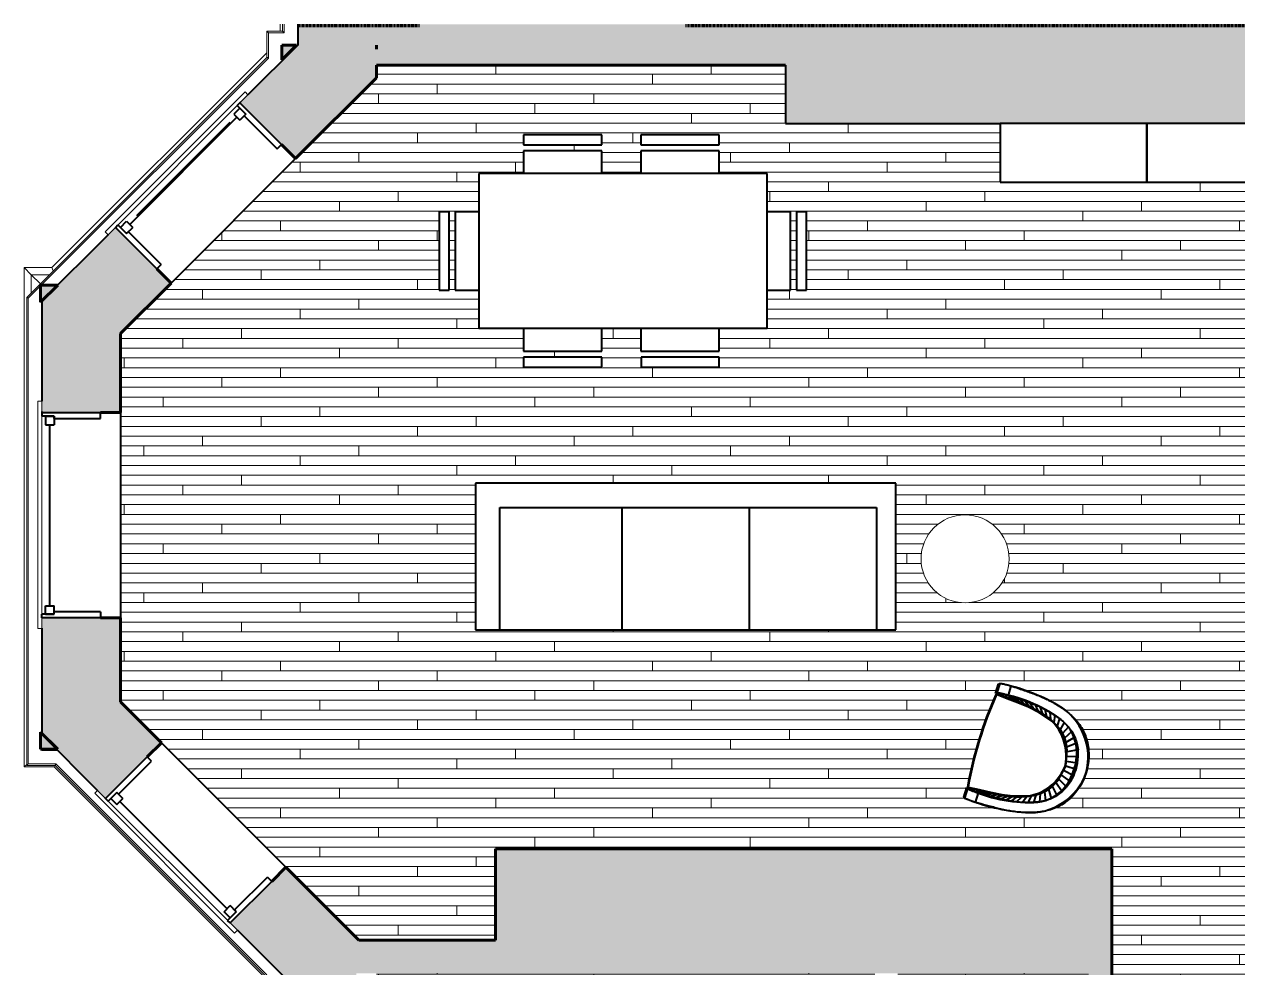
# Model space of a CAD drawing. Header units: inches. Extents: x 244 to 1315, y -3940 to 1078.
# Drawn here: x 243.6 to 491.7, y -3595.9 to -3403 of the extents above; entities that cross this region are included whole.
import ezdxf

# ---------------------------------------------------------------- set-up
doc = ezdxf.new("R2010")
doc.units = ezdxf.units.IN
doc.header["$MEASUREMENT"] = 0
doc.linetypes.add('Hidden 1_8_', pattern=[0.1875, 0.125, -0.0625])
for name, color, linetype, lineweight in [('A-DETL', 90, 'Continuous', 40), ('A-DETL-GENF', 92, 'Continuous', 9), ('A-FLOR-PATT', 8, 'Continuous', 40), ('A-GLAZ', 151, 'Continuous', 18), ('A-WALL', 113, 'Continuous', 18), ('A-WALL-PATT', 111, 'Continuous', 18), ('I-FURN', 30, 'Continuous', 40), ('I-WALL', 2, 'Continuous', 18), ('Q-CASE', 31, 'Continuous', 18)]:
    doc.layers.add(name, color=color, linetype=linetype, lineweight=lineweight)

# ---------------------------------------------------------------- blocks, each defined once
blk = doc.blocks.new('Window - Casement and Fixed - 30_X66_ FIRST FLOOR-844298-UNIT 4')
at = {"layer": 'A-GLAZ', "color": 8}
for p, q in [((-21.63, 6.83), (18.82, 6.83)), ((-21.63, 6), (-21.63, 6.83)), ((18.82, 6), (-21.63, 6)), ((18.82, 6), (18.82, 6.83))]:
    blk.add_line(p, q, dxfattribs=at)
at = {"layer": 'A-GLAZ', "color": 250, "lineweight": 40}
for p, q in [((-19.5, 6), (-18.75, 6)), ((-18.75, 3.5), (-18.75, 6)), ((-18.75, 5.25), (-18.75, 3.5)), ((-18.75, 5.25), (-17, 5.25)), ((-17, 5.25), (-17, 3.5)), ((14, 5.25), (14, 3.5)), ((15.75, 5.25), (14, 5.25)), ((15.75, 3.5), (15.75, 6)), ((16.7, 6), (15.75, 6)), ((15.75, 5.25), (15.75, 3.5)), ((-18.75, 3.5), (-17, 3.5)), ((-18.75, 3.5), (-18.25, 3.5)), ((-18.25, -6), (-18.25, 3.5)), ((-17, 4.37), (14, 4.37)), ((15.75, 3.5), (14, 3.5)), ((15.25, 3.5), (15.75, 3.5)), ((15.25, 3.5), (15.25, -6)), ((-18.25, -6), (-19.5, -6)), ((15.25, -6), (16.5, -6))]:
    blk.add_line(p, q, dxfattribs=at)
blk = doc.blocks.new('Window - Casement and Fixed - 36_X66_ FIRST FLOOR 2-844297-UNIT 4')
at = {"layer": 'A-GLAZ', "color": 8}
for p, q in [((-24.63, 6.83), (21.82, 6.83)), ((-24.63, 6), (-24.63, 6.83)), ((21.82, 6), (-24.63, 6)), ((21.82, 6), (21.82, 6.83))]:
    blk.add_line(p, q, dxfattribs=at)
at = {"layer": 'A-GLAZ', "color": 250, "lineweight": 40}
for p, q in [((-22.5, 6), (-21.75, 6)), ((-21.75, 3.5), (-21.75, 6)), ((-21.75, 5.25), (-21.75, 3.5)), ((-21.75, 5.25), (-20, 5.25)), ((-20, 5.25), (-20, 3.5)), ((17, 5.25), (17, 3.5)), ((18.75, 5.25), (17, 5.25)), ((18.75, 3.5), (18.75, 6)), ((19.7, 6), (18.75, 6)), ((18.75, 5.25), (18.75, 3.5)), ((-21.75, 3.5), (-20, 3.5)), ((-21.75, 3.5), (-21.25, 3.5)), ((-21.25, -6), (-21.25, 3.5)), ((-20, 4.37), (17, 4.37)), ((18.75, 3.5), (17, 3.5)), ((18.25, 3.5), (18.75, 3.5)), ((18.25, 3.5), (18.25, -6)), ((-21.25, -6), (-22.5, -6)), ((18.25, -6), (19.5, -6))]:
    blk.add_line(p, q, dxfattribs=at)
blk = doc.blocks.new('Walls 9 - Walls 1-698121-UNIT 4')
at = {"layer": 'A-WALL-PATT'}
h = blk.add_hatch(color=8, dxfattribs=at)
h.paths.add_polyline_path([(357.26, -3936.25), (358.69, -3936.25), (356.59, -3933.12), (356.59, -3936.25)], flags=0)
h.paths.add_polyline_path([(452.01, -3936.25), (452.01, -3933.12), (449.9, -3936.25)], flags=0)
h.paths.add_polyline_path([(319.98, -3879.25), (316.61, -3874.25), (316.61, -3879.25)], flags=0)
h.paths.add_polyline_path([(488.11, -3879.25), (491.48, -3879.25), (491.48, -3874.25), (490.7, -3875.41)], flags=0)
h.paths.add_polyline_path([(296.25, -3600.28), (299.25, -3600.28), (296.25, -3597.28)], flags=0)
h.paths.add_polyline_path([(250.42, -3551.46), (246.92, -3547.96), (246.92, -3551.46), (248.64, -3551.46)], flags=0)
h.paths.add_polyline_path([(246.92, -3460.06), (250.42, -3456.56), (246.92, -3456.56), (246.92, -3459.02)], flags=0)
h.paths.add_polyline_path([(296.25, -3410.47), (299.25, -3407.47), (296.25, -3407.47)], flags=0)
at = {"layer": 'A-WALL', "color": 250, "lineweight": 40}
for p, q in [((296.25, -3407.47), (296.25, -3410.47)), ((296.25, -3410.47), (299.25, -3407.47)), ((299.25, -3407.47), (296.25, -3407.47)), ((246.92, -3456.56), (246.92, -3460.06)), ((246.92, -3460.06), (250.42, -3456.56)), ((250.42, -3456.56), (246.92, -3456.56)), ((250.42, -3551.46), (246.92, -3547.96)), ((246.92, -3547.96), (246.92, -3551.46)), ((246.92, -3551.46), (250.42, -3551.46))]:
    blk.add_line(p, q, dxfattribs=at)
blk = doc.blocks.new('Casework 195 - Casework 2-721859-UNIT 4')
at = {"layer": 'Q-CASE', "color": 8}
for p, q in [((295.92, -3404.38), (295.92, -3402.98)), ((249.23, -3452.74), (293.17, -3408.8)), ((243.59, -3452.74), (249.23, -3452.74)), ((243.59, -3452.74), (245.03, -3454.18)), ((243.59, -3554.79), (243.59, -3452.74)), ((249.23, -3452.74), (249.5, -3453.41)), ((245.03, -3454.18), (248.73, -3454.18)), ((245.03, -3454.18), (246.88, -3456.03)), ((245.03, -3457.88), (245.03, -3454.18)), ((243.59, -3554.79), (244.09, -3554.29)), ((249.69, -3554.79), (243.59, -3554.79)), ((249.69, -3554.79), (249.8, -3554.53)), ((292.67, -3597.76), (249.69, -3554.79))]:
    blk.add_line(p, q, dxfattribs=at)
blk = doc.blocks.new('Casework 197 - Casework 11-723036-UNIT 4')
at = {"layer": 'Q-CASE', "color": 8}
for p, q in [((296.41, -3402.74), (296.41, -3404.14)), ((296.75, -3402.74), (296.75, -3404.47)), ((296.41, -3404.14), (293.16, -3404.14)), ((293.16, -3404.14), (293.16, -3409.5)), ((296.75, -3404.47), (293.5, -3404.47)), ((293.5, -3404.47), (293.5, -3409.64)), ((299.01, -3407.22), (299.26, -3407.22)), ((293.16, -3409.5), (244.09, -3458.58)), ((293.5, -3409.64), (247.06, -3456.08)), ((296.25, -3410.23), (296.25, -3409.98)), ((246.92, -3456.21), (244.42, -3458.71)), ((244.09, -3458.58), (244.09, -3554.29)), ((244.42, -3458.71), (244.42, -3553.96)), ((247.17, -3551.21), (247.17, -3550.97)), ((250.41, -3551.21), (247.17, -3551.21)), ((244.09, -3554.29), (249.9, -3554.29)), ((244.42, -3553.96), (250.03, -3553.96)), ((249.9, -3554.29), (292.83, -3597.23)), ((250.03, -3553.96), (293.17, -3597.09))]:
    blk.add_line(p, q, dxfattribs=at)
for points in [[(293.16, -3404.14), (293.17, -3404.14), (293.21, -3404.19), (293.35, -3404.33), (293.45, -3404.43), (293.48, -3404.46)], [(296.41, -3404.14), (296.42, -3404.14), (296.46, -3404.19), (296.6, -3404.33), (296.7, -3404.43), (296.73, -3404.46)], [(293.16, -3409.5), (293.17, -3409.5), (293.21, -3409.52), (293.35, -3409.58), (293.45, -3409.62), (293.48, -3409.63)], [(244.09, -3458.58), (244.09, -3458.58), (244.13, -3458.59), (244.28, -3458.65), (244.38, -3458.7), (244.4, -3458.71)], [(244.09, -3554.29), (244.09, -3554.29), (244.13, -3554.25), (244.28, -3554.1), (244.38, -3554), (244.4, -3553.98)], [(249.9, -3554.29), (249.9, -3554.29), (249.92, -3554.25), (249.97, -3554.1), (250.02, -3554), (250.03, -3553.98)]]:
    blk.add_open_spline(points, degree=3, knots=[0.5555556, 0.5555556, 0.5555556, 0.5555556, 0.6666667, 0.7777778, 0.8131677, 0.8131677, 0.8131677, 0.8131677], dxfattribs=at)
blk = doc.blocks.new('Walls 5 - Walls 1-751959-UNIT 4')
at = {"layer": 'A-WALL-PATT', "lineweight": 40}
h = blk.add_hatch(color=135, dxfattribs=at)
h.paths.add_polyline_path([(357.26, -3936), (358.69, -3936), (356.59, -3932.87), (356.59, -3936)], flags=0)
h.paths.add_polyline_path([(452.01, -3936), (452.01, -3932.87), (449.9, -3936)], flags=0)
h.paths.add_polyline_path([(319.98, -3879), (316.61, -3874), (316.61, -3879)], flags=0)
h.paths.add_polyline_path([(488.11, -3879), (491.48, -3879), (491.48, -3874), (490.7, -3875.16)], flags=0)
h.paths.add_polyline_path([(296.25, -3600.03), (299.25, -3600.03), (296.25, -3597.03)], flags=0)
h.paths.add_polyline_path([(250.42, -3551.21), (246.92, -3547.71), (246.92, -3551.21), (248.64, -3551.21)], flags=0)
h.paths.add_polyline_path([(246.92, -3459.81), (250.42, -3456.31), (246.92, -3456.31), (246.92, -3458.77)], flags=0)
h.paths.add_polyline_path([(296.25, -3410.22), (299.25, -3407.22), (296.25, -3407.22)], flags=0)
at = {"layer": 'A-WALL', "color": 10, "lineweight": 60}
for p, q in [((296.25, -3407.22), (296.25, -3410.22)), ((296.25, -3410.22), (299.25, -3407.22)), ((299.25, -3407.22), (296.25, -3407.22)), ((246.92, -3456.31), (246.92, -3459.81)), ((246.92, -3459.81), (250.42, -3456.31)), ((250.42, -3456.31), (246.92, -3456.31)), ((250.42, -3551.21), (246.92, -3547.71)), ((246.92, -3547.71), (246.92, -3551.21)), ((246.92, -3551.21), (250.42, -3551.21))]:
    blk.add_line(p, q, dxfattribs=at)
blk = doc.blocks.new('Haworth_Collaborate_Chair-Lounge - Haworth_Collaborate_Chair-Lounge-1577849-UNIT 4')
at = {"layer": 'I-FURN', "color": 250}
for p, q in [((6.62, 12.47), (6.86, 12.46)), ((6.86, 10.43), (6.86, 12.46)), ((-0.06, 10.09), (-0.97, 8.89)), ((1.06, 10.22), (-0.01, 9.12)), ((2.17, 10.29), (0.95, 9.3)), ((3.27, 10.34), (1.93, 9.45)), ((4.36, 10.37), (2.92, 9.58)), ((5.42, 10.4), (3.9, 9.68)), ((6.15, 10.42), (4.85, 9.77)), ((6.86, 10.43), (5.79, 9.85)), ((7.52, 10.42), (6.72, 9.92)), ((6.72, 9.92), (7.64, 9.98)), ((8.14, 10.38), (7.64, 9.98)), ((7.64, 9.98), (8.55, 10.04)), ((8.74, 10.32), (8.55, 10.04)), ((8.55, 10.04), (9.4, 10.05)), ((9.2, 10.21), (9.2, 12.26)), ((9.2, 12.25), (9.2, 10.21)), ((9.4, 12.09), (9.4, 10.05)), ((-6.8, 7.9), (-6.1, 6.22)), ((-3.37, 7.94), (-6.17, 6.11)), ((-5.72, 8.5), (-5.38, 6.87)), ((-4.6, 8.98), (-4.59, 7.43)), ((-4.59, 7.43), (-3.73, 7.9)), ((-3.47, 9.36), (-3.73, 7.9)), ((-3.73, 7.9), (-2.84, 8.29)), ((-0.16, 8.92), (-3.37, 7.94)), ((-2.33, 9.66), (-2.84, 8.29)), ((-2.84, 8.29), (-1.91, 8.61)), ((-1.19, 9.91), (-1.91, 8.61)), ((-1.91, 8.61), (-0.97, 8.89)), ((-0.97, 8.89), (-0.01, 9.12)), ((2.16, 9.31), (-0.16, 8.92)), ((-0.01, 9.12), (0.95, 9.3)), ((0.95, 9.3), (1.93, 9.45)), ((1.93, 9.45), (2.92, 9.58)), ((4.5, 9.55), (2.16, 9.31)), ((6.85, 9.72), (4.5, 9.55)), ((9.19, 9.89), (6.85, 9.72)), ((9.19, 9.89), (9.33, 9.89)), ((-9.47, 5.18), (-7.67, 3.78)), ((-8.71, 6.24), (-7.25, 4.65)), ((-6.17, 6.11), (-7.97, 3.29)), ((-7.81, 7.16), (-6.72, 5.47)), ((-7.25, 4.65), (-6.72, 5.47)), ((-6.72, 5.47), (-6.1, 6.22)), ((-6.1, 6.22), (-5.38, 6.87)), ((-5.38, 6.87), (-4.59, 7.43)), ((-10.51, 2.71), (-8.25, 1.93)), ((-10.07, 3.99), (-8.05, 2.9)), ((-7.97, 3.29), (-8.65, 0)), ((-7.68, 3.74), (-7.67, 3.78)), ((-10.88, 0), (-8.65, 0)), ((-10.79, 1.37), (-8.45, 0.98)), ((-8.65, 0), (-7.97, -3.28)), ((-10.79, -1.36), (-8.45, -0.97)), ((-10.51, -2.7), (-8.25, -1.93)), ((-10.07, -3.98), (-8.05, -2.89)), ((-9.47, -5.17), (-7.67, -3.77)), ((-8.71, -6.24), (-7.25, -4.64)), ((-7.97, -3.28), (-6.17, -6.1)), ((-7.67, -3.77), (-7.68, -3.74)), ((-6.73, -5.46), (-7.25, -4.64)), ((-7.81, -7.15), (-6.73, -5.46)), ((-6.8, -7.9), (-6.1, -6.21)), ((-6.1, -6.21), (-6.73, -5.46)), ((-6.17, -6.1), (-3.37, -7.93)), ((-5.39, -6.86), (-6.1, -6.21)), ((-5.72, -8.49), (-5.39, -6.86)), ((-4.59, -7.42), (-5.39, -6.86)), ((-4.6, -8.97), (-4.59, -7.42)), ((-3.73, -7.89), (-4.59, -7.42)), ((-3.47, -9.35), (-3.73, -7.89)), ((-2.84, -8.28), (-3.73, -7.89)), ((-3.37, -7.93), (-0.16, -8.92)), ((-2.33, -9.66), (-2.84, -8.28)), ((-1.91, -8.61), (-2.84, -8.28)), ((-1.19, -9.9), (-1.91, -8.61)), ((-0.97, -8.88), (-1.91, -8.61)), ((-0.06, -10.08), (-0.97, -8.88)), ((-0.01, -9.11), (-0.97, -8.88)), ((-0.16, -8.92), (2.16, -9.3)), ((1.06, -10.21), (-0.01, -9.11)), ((0.95, -9.3), (-0.01, -9.11)), ((2.17, -10.29), (0.95, -9.3)), ((1.93, -9.45), (0.95, -9.3)), ((3.27, -10.33), (1.93, -9.45)), ((2.91, -9.57), (1.93, -9.45)), ((2.16, -9.3), (4.5, -9.54)), ((4.36, -10.36), (2.91, -9.57)), ((5.42, -10.39), (3.9, -9.68)), ((4.5, -9.54), (6.85, -9.71)), ((6.15, -10.41), (4.85, -9.76)), ((6.86, -10.42), (5.79, -9.84)), ((7.52, -10.41), (6.72, -9.91)), ((7.64, -9.98), (6.72, -9.91)), ((6.85, -9.71), (9.19, -9.88)), ((9.32, -9.88), (9.19, -9.88)), ((6.86, -12.46), (6.86, -10.42)), ((8.14, -10.37), (7.64, -9.98)), ((8.55, -10.03), (7.64, -9.98)), ((8.74, -10.31), (8.55, -10.03)), ((9.4, -10.04), (8.55, -10.03)), ((9.2, -12.25), (9.2, -10.21)), ((9.2, -12.25), (9.2, -10.21)), ((9.4, -10.04), (9.4, -12.08)), ((6.86, -12.46), (6.62, -12.46))]:
    blk.add_line(p, q, dxfattribs=at)
at = {"layer": 'I-FURN', "color": 250, "flags": 128}
for points in [[(2.92, 9.58), (3.41, 9.63), (3.9, 9.68)], [(3.9, 9.68), (4.38, 9.73), (4.85, 9.77)], [(4.85, 9.77), (5.32, 9.81), (5.79, 9.85)], [(5.79, 9.85), (6.26, 9.88), (6.72, 9.92)], [(-12.94, 1.57), (-12.79, 2.33), (-12.64, 3.09)], [(-12.64, 3.09), (-12.4, 3.83), (-12.16, 4.56)], [(-10.51, 2.71), (-10.65, 2.04), (-10.79, 1.37)], [(-10.07, 3.99), (-10.29, 3.35), (-10.51, 2.71)], [(-7.67, 3.78), (-7.46, 4.22), (-7.25, 4.65)], [(-13.04, 0), (-12.99, 0.78), (-12.94, 1.57)], [(-12.94, -1.56), (-12.99, -0.78), (-13.04, 0)], [(-10.79, 1.37), (-10.83, 0.69), (-10.88, 0)], [(-10.88, 0), (-10.83, -0.68), (-10.79, -1.36)], [(-12.64, -3.09), (-12.79, -2.32), (-12.94, -1.56)], [(-10.79, -1.36), (-10.65, -2.03), (-10.51, -2.7)], [(-12.16, -4.55), (-12.4, -3.82), (-12.64, -3.09)], [(-10.51, -2.7), (-10.29, -3.34), (-10.07, -3.98)], [(-7.25, -4.64), (-7.46, -4.21), (-7.67, -3.77)], [(3.9, -9.68), (3.41, -9.62), (2.91, -9.57)], [(4.85, -9.76), (4.38, -9.72), (3.9, -9.68)], [(5.79, -9.84), (5.32, -9.8), (4.85, -9.76)], [(6.72, -9.91), (6.26, -9.88), (5.79, -9.84)], [(6.86, -10.42), (7.2, -10.42), (7.52, -10.41)]]:
    blk.add_lwpolyline(points, dxfattribs=at)
at = {"layer": 'I-FURN', "color": 250}
for centre, radius, start, end in [((5.3, -27.33), 39.77, 84.3724, 102.8876), ((-0.85, -0.46), 12.2, 102.8876, 177.8574), ((4.87, -19.07), 29.6, 81.5906, 108.6642), ((-86.76, -1.63), 96.68, 0.9665, 7.0335), ((-1.92, 1.02), 8.39, 108.6642, 153.2787), ((1.42, -0.8), 9.97, 103.8678, 175.4078), ((7.56, -25.67), 35.59, 87.2941, 103.8678), ((-0.63, 0.38), 9.83, 153.2787, 182.1997), ((-0.85, 0.46), 12.2, 182.1426, 257.1124), ((-0.63, -0.38), 9.83, 177.8003, 206.7213), ((1.42, 0.8), 9.97, 184.5922, 256.1322), ((-86.76, 1.63), 96.68, 352.9665, 359.0335), ((-1.92, -1.02), 8.39, 206.7213, 251.3358), ((4.87, 19.07), 29.6, 251.3358, 278.4094), ((7.56, 25.67), 35.59, 256.1322, 272.7059), ((5.3, 27.33), 39.77, 257.1124, 275.6276)]:
    blk.add_arc(centre, radius, start, end, dxfattribs=at)
for centre, major_axis, ratio, start_param, end_param in [((-5.21, 307.81), (0, 295.6), 0.932903, 3.174672, 3.178983), ((-7.4, 361.71), (0, 349.55), 0.932903, 3.17994, 3.182304), ((2.61, 248.88), (0, 236.45), 0.932903, 3.156354, 3.159761), ((-72.95, 128.97), (0, 138.21), 0.932903, 3.664316, 3.675094), ((-58.94, 134), (0, 135.79), 0.932903, 3.56079, 3.571611), ((-50.07, 145.05), (0, 142.49), 0.932903, 3.478547, 3.488709), ((-43.99, 161.51), (0, 156.19), 0.932903, 3.413516, 3.422646), ((-39.34, 183.35), (0, 176.13), 0.932903, 3.361071, 3.36904), ((-32.15, 198.14), (0, 189.11), 0.932903, 3.311642, 3.318946), ((-33.74, 245.37), (0, 238.04), 0.932903, 3.288712, 3.293864), ((-22.2, 197.61), (0, 187), 0.932903, 3.263298, 3.270566), ((-21.54, 233.84), (0, 224.94), 0.932903, 3.244129, 3.24951), ((-12.34, 187.36), (0, 175.71), 0.932903, 3.218382, 3.225992), ((-10.94, 216.86), (0, 207.05), 0.932903, 3.203788, 3.209555), ((-5.34, 184.34), (0, 172.22), 0.932903, 3.184029, 3.191669), ((-4.13, 213.46), (0, 203.27), 0.932903, 3.174845, 3.180641), ((-2.59, 210.7), (0, 198.45), 0.932903, 3.17018, 3.176705), ((-1.73, 246.1), (0, 235.82), 0.932903, 3.164348, 3.169277), ((-3.79, 345.38), (0, 335.13), 0.932903, 3.167649, 3.17107), ((-4.62, 369.51), (0, 359.28), 0.932903, 3.171566, 3.173743), ((4.19, 242.89), (0, 232.48), 0.932903, 3.150668, 3.153921), ((-166.01, 168.04), (0, 231.51), 0.932903, 3.944289, 3.950872), ((-101.9, 137.82), (0, 162.93), 0.932903, 3.793433, 3.80269), ((-87.32, 132.37), (0, 151.47), 0.932903, 3.739279, 3.747964), ((-68.19, 136.81), (0, 144.73), 0.932903, 3.613662, 3.622657), ((-58.87, 153.26), (0, 155.57), 0.932903, 3.516579, 3.524857), ((-52.85, 176.03), (0, 174.88), 0.932903, 3.441807, 3.449088), ((-48.6, 205.38), (0, 201.9), 0.932903, 3.383553, 3.389784), ((-43.71, 235.82), (0, 230.46), 0.932903, 3.335251, 3.340642), ((-73.97, 0.01), (0, 83.85), 0.99863, 4.594231, 4.830471), ((-73.83, 0.01), (0, 83.85), 0.99863, 4.594231, 4.830471), ((-552.54, 303.11), (0, 651.66), 0.932903, 4.236493, 4.23887), ((-291.72, 219.55), (0, 368.59), 0.932903, 4.094223, 4.098395), ((-489.3, 284.49), (0, 585.29), 0.932903, 4.212581, 4.214894), ((-252.1, 203.77), (0, 327.24), 0.932903, 4.060271, 4.064373), ((-139.09, 154.62), (0, 203.83), 0.932903, 3.897118, 3.903639), ((-552.65, -303.1), (0, 651.76), 0.932903, 5.185826, 5.188202), ((-489.39, -284.48), (0, 585.37), 0.932903, 5.209802, 5.212115), ((-291.77, -219.54), (0, 368.63), 0.932903, 5.326303, 5.330474), ((-166.03, -168.03), (0, 231.53), 0.932903, 5.473828, 5.480411), ((-252.14, -203.76), (0, 327.27), 0.932903, 5.360326, 5.364427), ((-139.11, -154.61), (0, 203.85), 0.932903, 5.521063, 5.527583), ((-87.34, -132.36), (0, 151.47), 0.932903, 5.676741, 5.685425), ((-101.91, -137.81), (0, 162.94), 0.932903, 5.622014, 5.631271), ((-72.96, -128.97), (0, 138.22), 0.932903, 5.749612, 5.76039), ((-68.21, -136.8), (0, 144.74), 0.932903, 5.802049, 5.811044), ((-58.89, -153.26), (0, 155.58), 0.932903, 5.89985, 5.908128), ((-52.86, -176.02), (0, 174.88), 0.932903, 5.97562, 5.9829), ((-48.61, -205.37), (0, 201.91), 0.932903, 6.034924, 6.041155), ((-43.72, -235.81), (0, 230.47), 0.932903, 6.084067, 6.089457), ((-33.76, -245.37), (0, 238.04), 0.932903, 6.130845, 6.135996), ((-58.95, -133.99), (0, 135.8), 0.932903, 5.853096, 5.863917), ((-50.08, -145.04), (0, 142.5), 0.932903, 5.935999, 5.946161), ((-44, -161.5), (0, 156.19), 0.932903, 6.002063, 6.011193), ((-39.36, -183.34), (0, 176.13), 0.932903, 6.055669, 6.063638), ((-32.16, -198.14), (0, 189.12), 0.932903, 6.105763, 6.113068), ((-22.22, -197.6), (0, 187), 0.932903, 6.154143, 6.161412), ((-21.56, -233.84), (0, 224.94), 0.932903, 6.175199, 6.18058), ((-12.35, -187.36), (0, 175.72), 0.932903, 6.198718, 6.206328), ((-10.96, -216.86), (0, 207.05), 0.932903, 6.215154, 6.220921), ((-5.35, -184.34), (0, 172.23), 0.932903, 6.233041, 6.240681), ((-4.15, -213.45), (0, 203.28), 0.932903, 6.244068, 6.249864), ((-2.6, -210.7), (0, 198.45), 0.932903, 6.248005, 6.25453), ((-1.75, -246.09), (0, 235.83), 0.932903, 6.255432, 6.260361), ((-5.23, -307.81), (0, 295.6), 0.932903, 6.245726, 6.250037), ((-3.81, -345.38), (0, 335.13), 0.932903, 6.253639, 6.257059), ((-4.64, -369.5), (0, 359.27), 0.932903, 6.250965, 6.253143), ((4.17, -242.88), (0, 232.47), 0.932903, 6.270788, 6.274041), ((-7.43, -361.7), (0, 349.54), 0.932903, 6.242405, 6.244768), ((2.6, -248.87), (0, 236.45), 0.932903, 6.264949, 6.268356)]:
    blk.add_ellipse(centre, major_axis=major_axis, ratio=ratio, start_param=start_param, end_param=end_param, dxfattribs=at)
for points in [[(6.86, 12.46), (6.94, 12.46), (7.1, 12.46), (7.26, 12.46), (7.34, 12.46)], [(7.34, 12.46), (7.46, 12.45), (7.69, 12.44), (7.91, 12.43), (8.01, 12.42)], [(8.01, 12.42), (8.14, 12.41), (8.38, 12.39), (8.58, 12.37), (8.67, 12.36)], [(7.52, 10.42), (7.42, 10.42), (7.2, 10.42), (6.98, 10.43), (6.86, 10.43)], [(8.14, 10.38), (8.05, 10.38), (7.85, 10.4), (7.63, 10.41), (7.52, 10.42)], [(8.74, 10.32), (8.66, 10.33), (8.48, 10.35), (8.26, 10.37), (8.14, 10.38)], [(8.67, 12.36), (8.77, 12.35), (8.94, 12.32), (9.12, 12.29), (9.18, 12.26), (9.2, 12.26)], [(9.2, 10.21), (9.18, 10.22), (9.13, 10.24), (8.98, 10.28), (8.83, 10.3), (8.74, 10.32)], [(9.2, 12.26), (9.23, 12.23), (9.3, 12.17), (9.37, 12.12), (9.4, 12.09)], [(9.4, 10.05), (9.37, 10.08), (9.3, 10.13), (9.23, 10.19), (9.2, 10.21)], [(7.52, -10.41), (7.63, -10.4), (7.85, -10.39), (8.05, -10.38), (8.14, -10.37)], [(8.67, -12.36), (8.58, -12.37), (8.37, -12.39), (8.14, -12.41), (8.01, -12.42)], [(8.14, -10.37), (8.26, -10.36), (8.48, -10.34), (8.66, -10.32), (8.74, -10.31)], [(9.2, -12.25), (9.18, -12.26), (9.12, -12.28), (8.94, -12.31), (8.77, -12.34), (8.67, -12.36)], [(8.74, -10.31), (8.83, -10.3), (8.98, -10.27), (9.13, -10.24), (9.18, -10.22), (9.2, -10.21)], [(9.2, -10.21), (9.23, -10.18), (9.3, -10.12), (9.37, -10.07), (9.4, -10.04)], [(9.4, -12.08), (9.37, -12.11), (9.3, -12.16), (9.23, -12.22), (9.2, -12.25)], [(7.34, -12.45), (7.26, -12.45), (7.1, -12.45), (6.94, -12.46), (6.86, -12.46)], [(8.01, -12.42), (7.91, -12.42), (7.69, -12.43), (7.46, -12.45), (7.34, -12.45)]]:
    blk.add_open_spline(points, degree=3, dxfattribs=at)
blk = doc.blocks.new('DINING TABLE4 - DINING TABLE-1599109-UNIT 4')
at = {"layer": 'I-FURN', "color": 250}
for p, q in [((395.48, -3433.52), (336.55, -3433.52)), ((336.55, -3433.52), (336.55, -3465.09)), ((395.48, -3465.09), (395.48, -3433.52)), ((336.55, -3465.09), (395.48, -3465.09))]:
    blk.add_line(p, q, dxfattribs=at)
blk = doc.blocks.new('DINING CHAIR47 - DINING CHAIR-1599128-UNIT 4')
at = {"layer": 'I-FURN', "color": 250}
for p, q in [((448.23, -3441.33), (443.48, -3441.33)), ((448.23, -3457.32), (448.23, -3441.33)), ((451.48, -3441.34), (449.45, -3441.34)), ((449.45, -3441.34), (449.45, -3457.33)), ((451.48, -3457.33), (451.48, -3441.34)), ((443.48, -3457.32), (448.23, -3457.32)), ((449.45, -3457.33), (451.48, -3457.33))]:
    blk.add_line(p, q, dxfattribs=at)
blk = doc.blocks.new('DINING CHAIR50 - DINING CHAIR-1599147-UNIT 4')
at = {"layer": 'I-FURN', "color": 250}
for p, q in [((378.45, -3441.35), (376.43, -3441.35)), ((376.43, -3441.35), (376.43, -3457.35)), ((378.45, -3457.35), (378.45, -3441.35)), ((384.55, -3441.35), (379.68, -3441.35)), ((379.68, -3441.35), (379.68, -3457.33)), ((376.43, -3457.35), (378.45, -3457.35)), ((379.68, -3457.33), (384.55, -3457.33))]:
    blk.add_line(p, q, dxfattribs=at)
blk = doc.blocks.new('DINING CHAIR51 - DINING CHAIR-1599166-UNIT 4')
at = {"layer": 'I-FURN', "color": 250}
for p, q in [((385.72, -3377.61), (369.72, -3377.59)), ((369.72, -3377.59), (369.72, -3379.61)), ((385.72, -3379.63), (385.72, -3377.61)), ((385.7, -3380.86), (369.71, -3380.84)), ((369.71, -3380.84), (369.71, -3385.52)), ((369.72, -3379.61), (385.72, -3379.63)), ((385.69, -3385.52), (385.7, -3380.86))]:
    blk.add_line(p, q, dxfattribs=at)
blk = doc.blocks.new('DINING CHAIR52 - DINING CHAIR-1599185-UNIT 4')
at = {"layer": 'I-FURN', "color": 250}
for p, q in [((369.67, -3417.09), (369.67, -3421.84)), ((385.66, -3421.84), (385.66, -3417.09)), ((369.67, -3421.84), (385.66, -3421.84)), ((385.68, -3423.07), (369.68, -3423.07)), ((369.68, -3423.07), (369.68, -3425.09)), ((385.68, -3425.09), (385.68, -3423.07)), ((369.68, -3425.09), (385.68, -3425.09))]:
    blk.add_line(p, q, dxfattribs=at)
blk = doc.blocks.new('DINING CHAIR55 - DINING CHAIR-1599204-UNIT 4')
at = {"layer": 'I-FURN', "color": 250}
for p, q in [((361.72, -3377.59), (345.72, -3377.58)), ((345.72, -3377.58), (345.72, -3379.6)), ((361.72, -3379.62), (361.72, -3377.59)), ((345.72, -3380.83), (345.71, -3385.52)), ((345.72, -3379.6), (361.72, -3379.62)), ((361.7, -3380.84), (345.72, -3380.83)), ((361.7, -3385.52), (361.7, -3380.84))]:
    blk.add_line(p, q, dxfattribs=at)
blk = doc.blocks.new('DINING CHAIR56 - DINING CHAIR-1599223-UNIT 4')
at = {"layer": 'I-FURN', "color": 250}
for p, q in [((345.67, -3465.09), (345.67, -3469.83)), ((361.66, -3469.8), (361.65, -3465.09)), ((345.67, -3469.83), (361.66, -3469.8)), ((361.68, -3471.03), (345.68, -3471.05)), ((345.68, -3471.05), (345.68, -3473.08)), ((345.68, -3473.08), (361.68, -3473.05)), ((361.68, -3473.05), (361.68, -3471.03))]:
    blk.add_line(p, q, dxfattribs=at)
blk = doc.blocks.new('SMALL COUCH - SMALL COUCH-1609709-UNIT 4')
at = {"layer": 'I-FURN', "color": 250}
for p, q in [((421.81, -3504.79), (335.81, -3504.79)), ((335.81, -3504.79), (335.81, -3534.79)), ((421.81, -3534.79), (421.81, -3504.79)), ((340.81, -3534.79), (340.81, -3509.79)), ((340.81, -3509.79), (417.81, -3509.79)), ((365.81, -3534.79), (365.81, -3509.79)), ((391.81, -3509.79), (391.81, -3534.79)), ((417.81, -3509.79), (417.81, -3534.79)), ((335.81, -3534.79), (340.81, -3534.79)), ((340.81, -3534.79), (417.81, -3534.79)), ((417.81, -3534.79), (421.81, -3534.79))]:
    blk.add_line(p, q, dxfattribs=at)
blk = doc.blocks.new('Tall Cabinet-Double Door_4_ - 27_ X 12_ DEEP-2021748-UNIT 4')
at = {"layer": 'Q-CASE', "color": 250, "lineweight": 40}
for p, q in [((15.74, 0), (-14.26, 0)), ((-14.26, 0), (-14.26, -12)), ((15.74, -12), (15.74, 0)), ((-14.26, -12), (15.74, -12))]:
    blk.add_line(p, q, dxfattribs=at)

msp = doc.modelspace()

# ---------------------------------------------------------------- hatches: boundary and pattern name
at = {"layer": 'A-DETL-GENF'}
h = msp.add_hatch(color=55, dxfattribs=at)
h.paths.add_polyline_path([(461.63, -3419.24), (461.63, -3404.84), (403.21, -3404.84), (403.21, -3419.24), (452.3, -3419.24)], flags=0)
h.paths.add_polyline_path([(597.35, -3409), (597.35, -3402.98), (542.85, -3402.98), (542.85, -3409), (588.08, -3409)], flags=0)
h.paths.add_polyline_path([(324.4, -3409), (378.8, -3409), (378.8, -3402.98), (324.4, -3402.98)], flags=0)
for points in [[(463.62, -3417.75), (527.62, -3417.75), (527.62, -3404.75), (463.62, -3404.75)], [(342.01, -3593.5), (342.01, -3575.81), (340.74, -3575.81), (340.74, -3593.5)]]:
    msp.add_hatch(color=55, dxfattribs=at).paths.add_polyline_path(points, flags=0)
h = msp.add_hatch(color=55, dxfattribs=at)
h.paths.add_polyline_path([(316.52, -3786.75), (329.25, -3786.75), (329.25, -3711.31), (305.5, -3711.31), (305.5, -3786.75)], flags=0)
h.paths.add_polyline_path([(511.37, -3750.5), (530.37, -3750.5), (530.37, -3728.62), (511.37, -3728.62), (511.37, -3746.38)], flags=0)
h.paths.add_polyline_path([(452.3, -3593.63), (463.32, -3593.63), (463.32, -3574.06), (342.01, -3574.06), (342.01, -3593.63), (397.99, -3593.63)], flags=0)
at = {"layer": 'A-FLOR-PATT', "lineweight": 9}
h = msp.add_hatch(dxfattribs=at)
h.set_pattern_fill('FP_1', color=43, style=0, pattern_type=2)
h.set_pattern_definition([(0, (0, 0.8), (0, 2), []), (90, (0, 0.8), (-8, 8), [2, -28]), (90, (12, 4.8), (-8, 8), [2, -28])])
h.paths.add_polyline_path([(411.57, -3919.87), (440.77, -3919.87), (482.59, -3857.87), (560.5, -3857.87), (560.5, -3853.4), (559.25, -3853.4), (559.25, -3849.9), (562.87, -3849.9), (562.87, -3849.65), (563.87, -3849.65), (563.87, -3849.9), (565.25, -3849.9), (565.25, -3821.9), (563.87, -3821.9), (563.87, -3822.15), (562.87, -3822.15), (562.87, -3821.9), (559.25, -3821.9), (559.25, -3818.4), (560.5, -3818.4), (560.5, -3814.25), (554.87, -3814.25), (554.87, -3815.5), (551.37, -3815.5), (551.37, -3812.87), (551.12, -3812.87), (551.12, -3811.87), (551.37, -3811.87), (551.37, -3808.25), (554.87, -3808.25), (554.87, -3809.5), (572, -3809.5), (572, -3753.87), (513.75, -3753.87), (513.75, -3809.5), (519.87, -3809.5), (519.87, -3808.25), (523.37, -3808.25), (523.37, -3811.87), (523.62, -3811.87), (523.62, -3812.87), (523.37, -3812.87), (523.37, -3815.5), (519.87, -3815.5), (519.87, -3814.25), (509, -3814.25), (509, -3752.5), (507.16, -3752.5), (507.16, -3753.75), (503.66, -3753.75), (503.66, -3751.12), (503.41, -3751.12), (503.41, -3750.12), (503.66, -3750.12), (503.66, -3746.5), (507.16, -3746.5), (507.16, -3747.75), (509, -3747.75), (509, -3722.62), (507.75, -3722.62), (507.75, -3719.12), (511.37, -3719.12), (511.37, -3718.87), (512.37, -3718.87), (512.37, -3719.12), (513.75, -3719.12), (513.75, -3691.12), (512.37, -3691.12), (512.37, -3691.37), (511.37, -3691.37), (511.37, -3691.12), (507.75, -3691.12), (507.75, -3687.62), (509, -3687.62), (509, -3683), (527.87, -3683), (527.87, -3594.75), (526.62, -3594.75), (526.62, -3591.25), (529.62, -3591.25), (529.62, -3591), (530.62, -3591), (530.62, -3591.25), (533.87, -3591.25), (533.87, -3594.75), (532.62, -3594.75), (532.62, -3675), (649.25, -3675), (649.25, -3672.6), (539.5, -3672.6), (539.5, -3518.43), (581.25, -3518.43), (581.25, -3515), (532.62, -3515), (532.62, -3551.75), (533.87, -3551.75), (533.87, -3555.25), (530.62, -3555.25), (530.62, -3555.5), (529.62, -3555.5), (529.62, -3555.25), (526.62, -3555.25), (526.62, -3551.75), (527.87, -3551.75), (527.87, -3510.25), (621.12, -3510.25), (621.12, -3483.25), (645.12, -3483.25), (645.12, -3483.12), (618.75, -3483.12), (617.75, -3481.87), (617.75, -3481.37), (616.31, -3479.93), (616.31, -3456.43), (617.75, -3455), (617.76, -3454.47), (618.75, -3453.25), (621.12, -3453.25), (621.12, -3431.25), (565.37, -3431.25), (565.37, -3434.02), (561.61, -3434.02), (561.59, -3434.1), (561.53, -3434.15), (561.52, -3434.22), (561.56, -3434.28), (561.61, -3434.29), (561.61, -3434.37), (563.52, -3434.4), (563.56, -3434.43), (563.62, -3434.57), (563.62, -3435.26), (563.57, -3435.44), (563.44, -3435.58), (563.26, -3435.65), (561.88, -3435.77), (561.66, -3435.99), (536.61, -3435.99), (536.59, -3437.07), (536.53, -3437.07), (536.47, -3437.16), (536.42, -3437.17), (534.79, -3437.14), (534.7, -3437.1), (534.67, -3437.02), (534.65, -3437.02), (534.64, -3436.43), (534.64, -3435.99), (533.72, -3435.96), (533.68, -3435.93), (533.62, -3435.79), (533.62, -3434.57), (533.72, -3434.4), (533.82, -3434.37), (535.63, -3434.37), (535.65, -3434.29), (535.71, -3434.24), (535.72, -3434.17), (535.68, -3434.11), (535.63, -3434.1), (535.63, -3434.02), (533.62, -3434.02), (533.65, -3407.35), (533.77, -3407.26), (533.77, -3407.25), (533.12, -3407.25), (533.12, -3435.24), (443.12, -3435.24), (443.12, -3423.24), (399.21, -3423.24), (399.21, -3411.37), (315.62, -3411.37), (315.62, -3413.9), (263.29, -3466.23), (263.29, -3541.52), (312.02, -3590.25), (339.95, -3590.25), (339.95, -3571.56), (465.95, -3571.56), (465.95, -3603.25), (461.2, -3603.25), (461.2, -3597), (422.2, -3597), (422.2, -3653.5), (461.2, -3653.5), (461.2, -3651.25), (465.95, -3651.25), (465.95, -3666.13), (467.2, -3666.13), (467.2, -3669.63), (463.57, -3669.63), (463.57, -3669.88), (462.57, -3669.88), (462.57, -3669.63), (459.95, -3669.63), (459.95, -3666.13), (461.2, -3666.13), (461.2, -3658.25), (417.45, -3658.25), (417.45, -3597), (315.62, -3597), (315.62, -3709.25), (331.62, -3709.25), (331.62, -3765.99), (417.82, -3765.99), (417.82, -3762.99), (422.57, -3762.99), (422.57, -3765.99), (461.2, -3765.99), (461.2, -3712.99), (422.57, -3712.99), (422.57, -3714.99), (417.82, -3714.99), (417.82, -3706.24), (461.2, -3706.24), (461.2, -3705.13), (459.95, -3705.13), (459.95, -3701.63), (462.57, -3701.63), (462.57, -3701.38), (463.57, -3701.38), (463.57, -3701.63), (467.2, -3701.63), (467.2, -3705.13), (465.95, -3705.13), (465.95, -3747.75), (468.16, -3747.75), (468.16, -3746.5), (471.66, -3746.5), (471.66, -3750.12), (471.91, -3750.12), (471.91, -3751.12), (471.66, -3751.12), (471.66, -3753.75), (468.16, -3753.75), (468.16, -3752.5), (465.95, -3752.5), (465.95, -3770.74), (331.62, -3770.74), (331.62, -3789.5), (315.62, -3789.5), (315.62, -3857.87), (325.79, -3857.87), (367.61, -3919.87), (397.99, -3919.87)], flags=0)
h.paths.add_polyline_path([(372.01, -3852.75), (371.38, -3852.75), (371.38, -3773.75), (431.38, -3773.75), (431.38, -3852.75), (372.38, -3852.75)], flags=0)
h.paths.add_polyline_path([(565.25, -3851.4), (565.25, -3850.65), (560.5, -3850.65), (560.5, -3851.4), (563.87, -3851.4)], flags=0)
h.paths.add_polyline_path([(560.5, -3821.15), (565.25, -3821.15), (565.25, -3820.4), (560.5, -3820.4)], flags=0)
h.paths.add_polyline_path([(521.87, -3814.25), (522.62, -3814.25), (522.62, -3809.5), (521.87, -3809.5), (521.87, -3812.87)], flags=0)
h.paths.add_polyline_path([(552.12, -3814.25), (552.87, -3814.25), (552.87, -3809.5), (552.12, -3809.5), (552.12, -3812.87)], flags=0)
h.paths.add_polyline_path([(356.88, -3786.75), (356.88, -3773.75), (369.88, -3773.75), (369.88, -3786.75)], flags=0)
h.paths.add_polyline_path([(445.88, -3786.75), (432.88, -3786.75), (432.88, -3773.75), (445.88, -3773.75), (445.88, -3780.72)], flags=0)
h.paths.add_polyline_path([(470.16, -3752.5), (470.91, -3752.5), (470.91, -3747.75), (470.16, -3747.75), (470.16, -3751.12)], flags=0)
h.paths.add_polyline_path([(505.16, -3752.5), (505.16, -3747.75), (504.41, -3747.75), (504.41, -3752.5), (504.85, -3752.5)], flags=0)
h.paths.add_polyline_path([(512.37, -3720.62), (513.75, -3720.62), (513.75, -3719.87), (509, -3719.87), (509, -3720.62), (511.37, -3720.62)], flags=0)
h.paths.add_polyline_path([(465.95, -3703.13), (465.95, -3702.38), (461.2, -3702.38), (461.2, -3703.13), (463.57, -3703.13)], flags=0)
h.paths.add_polyline_path([(512.37, -3690.37), (513.75, -3690.37), (513.75, -3689.62), (509, -3689.62), (509, -3690.37), (511.37, -3690.37)], flags=0)
h.paths.add_polyline_path([(397, -3682.2), (338, -3682.2), (338, -3603.2), (398, -3603.2), (398, -3682.2), (397.87, -3682.2)], flags=0)
h.paths.add_polyline_path([(462.57, -3668.88), (465.95, -3668.88), (465.95, -3668.13), (461.2, -3668.13), (461.2, -3668.88)], flags=0)
h.paths.add_polyline_path([(429.22, -3648.75), (425.83, -3648.75), (425.83, -3619.75), (456.83, -3619.75), (456.83, -3648.75), (452.3, -3648.75)], flags=0)
h.paths.add_polyline_path([(336.5, -3616.2), (323.5, -3616.2), (323.5, -3603.2), (336.5, -3603.2), (336.5, -3614.08)], flags=0)
h.paths.add_polyline_path([(399.5, -3616.2), (399.5, -3603.2), (412.5, -3603.2), (412.5, -3616.2)], flags=0)
h.paths.add_polyline_path([(530.62, -3592.75), (532.62, -3592.75), (532.62, -3592), (527.87, -3592), (527.87, -3592.75), (529.62, -3592.75)], flags=0)
h.paths.add_polyline_path([(532.62, -3580.7), (519.63, -3573.2), (532.62, -3565.7)], flags=0)
h.paths.add_polyline_path([(449.63, -3564.16), (448.21, -3564.15), (446.47, -3564.02), (445.33, -3563.87), (443.83, -3563.6), (442.6, -3563.31), (440.51, -3562.76), (438.02, -3562.08), (436.93, -3561.7), (436.08, -3561.33), (435.84, -3561.19), (435.7, -3560.97), (436.32, -3559.03), (437.75, -3559.42), (439.55, -3559.83), (441.85, -3560.32), (443.63, -3560.64), (445.3, -3560.86), (446.11, -3560.92), (447.12, -3560.96), (448.02, -3560.94), (448.91, -3560.87), (449.72, -3560.76), (450.62, -3560.55), (451.36, -3560.31), (452.3, -3559.86), (453.14, -3559.29), (453.93, -3558.58), (454.44, -3558.02), (452.3, -3559.82), (449.12, -3560.74), (445.76, -3560.74), (443.16, -3560.38), (440.27, -3559.78), (436.42, -3558.89), (437.57, -3553.57), (438.88, -3548.89), (440.47, -3544.26), (442.2, -3539.99), (442.65, -3540.15), (447.42, -3542.02), (449.28, -3542.84), (451.02, -3543.71), (453.77, -3545.57), (455.91, -3548.14), (456.64, -3550.64), (456.47, -3549.68), (456.17, -3548.71), (455.84, -3547.95), (455.33, -3547.11), (454.6, -3546.22), (453.9, -3545.54), (453.06, -3544.85), (452.17, -3544.23), (451.29, -3543.69), (450.36, -3543.17), (449.44, -3542.71), (448.24, -3542.16), (445.83, -3541.16), (443.29, -3540.19), (442.3, -3539.85), (442.18, -3539.81), (442.77, -3537.86), (443.02, -3537.76), (443.29, -3537.78), (443.85, -3537.87), (444.86, -3538.11), (446.26, -3538.55), (451.21, -3540.33), (451.75, -3540.56), (452.77, -3541.03), (454.28, -3541.85), (455.29, -3542.47), (456.18, -3543.08), (457.17, -3543.86), (458.19, -3544.8), (459.12, -3545.87), (459.92, -3547.08), (460.53, -3548.42), (460.96, -3549.86), (461.19, -3551.37), (461.22, -3552.91), (461, -3554.69), (460.7, -3555.99), (460.12, -3557.5), (459.41, -3558.82), (458.52, -3560.09), (457.48, -3561.21), (456.32, -3562.17), (455.06, -3562.93), (453.6, -3563.52), (452.3, -3563.86), (450.99, -3564.07), (450, -3564.13)], flags=0)
h.paths.add_polyline_path([(529.62, -3554.5), (532.62, -3554.5), (532.62, -3553.75), (527.87, -3553.75), (527.87, -3554.5)], flags=0)
h.paths.add_polyline_path([(397.99, -3526.79), (335.81, -3526.79), (335.81, -3496.79), (421.81, -3496.79), (421.81, -3526.79), (417.81, -3526.79)], flags=0)
h.paths.add_polyline_path([(435.94, -3521.28), (433.94, -3521.05), (432.04, -3520.39), (430.33, -3519.31), (428.91, -3517.89), (427.83, -3516.18), (427.17, -3514.28), (426.94, -3512.28), (427.17, -3510.28), (427.83, -3508.37), (428.91, -3506.67), (430.33, -3505.24), (432.04, -3504.17), (433.94, -3503.5), (435.94, -3503.28), (437.95, -3503.5), (439.85, -3504.17), (441.55, -3505.24), (442.98, -3506.67), (444.05, -3508.37), (444.72, -3510.28), (444.94, -3512.28), (444.72, -3514.28), (444.05, -3516.18), (442.98, -3517.89), (441.55, -3519.31), (439.85, -3520.39), (437.95, -3521.05)], flags=0)
h.paths.add_polyline_path([(621.12, -3518.43), (649.25, -3518.43), (649.25, -3515), (586, -3515), (586, -3518.43), (615.23, -3518.43)], flags=0)
h.paths.add_polyline_path([(617.75, -3479.09), (617.75, -3457.28), (617.5, -3457.53), (617.31, -3458.25), (617.31, -3478.12), (617.5, -3478.84)], flags=0)
h.paths.add_polyline_path([(369.68, -3473.09), (369.68, -3471.07), (385.68, -3471.07), (385.68, -3473.09)], flags=0)
h.paths.add_polyline_path([(345.68, -3473.08), (345.68, -3471.05), (361.68, -3471.03), (361.68, -3473.05), (356.13, -3473.06)], flags=0)
h.paths.add_polyline_path([(385.66, -3469.84), (369.67, -3469.84), (369.67, -3465.09), (361.65, -3465.09), (361.66, -3469.8), (345.67, -3469.83), (345.66, -3465.09), (336.55, -3465.09), (336.55, -3457.33), (331.68, -3457.33), (331.68, -3441.35), (336.55, -3441.35), (336.55, -3433.52), (345.66, -3433.52), (345.67, -3428.83), (361.65, -3428.84), (361.67, -3433.52), (369.66, -3433.52), (369.66, -3428.84), (385.65, -3428.86), (385.67, -3433.52), (395.48, -3433.52), (395.48, -3441.33), (400.23, -3441.33), (400.23, -3457.32), (395.48, -3457.32), (395.48, -3465.09), (385.66, -3465.09)], flags=0)
h.paths.add_polyline_path([(328.43, -3457.35), (328.43, -3441.35), (330.45, -3441.35), (330.45, -3457.35)], flags=0)
h.paths.add_polyline_path([(401.45, -3457.33), (401.45, -3441.34), (403.48, -3441.34), (403.48, -3457.33)], flags=0)
h.paths.add_polyline_path([(385.67, -3427.63), (369.67, -3427.61), (369.67, -3425.59), (385.67, -3425.61)], flags=0)
h.paths.add_polyline_path([(361.67, -3427.62), (345.67, -3427.6), (345.67, -3425.58), (361.67, -3425.59)], flags=0)
at = {"layer": 'A-WALL-PATT'}
for points in [[(299.5, -3424.19), (311.5, -3412.19), (311.5, -3402.98), (299.5, -3402.98), (299.5, -3420.13)], [(311.5, -3412.19), (315.62, -3408.07), (315.62, -3407.25), (311.5, -3407.25)], [(399.21, -3411.37), (399.21, -3407.25), (378.8, -3407.25), (378.8, -3409), (324.4, -3409), (324.4, -3407.25), (315.62, -3407.25), (315.62, -3411.37), (378.8, -3411.37)], [(399.21, -3423.24), (407.21, -3423.24), (407.21, -3419.24), (403.21, -3419.24), (403.21, -3407.25), (399.21, -3407.25), (399.21, -3419.24)], [(465.63, -3423.24), (465.63, -3417.75), (463.62, -3417.75), (463.62, -3407.25), (461.63, -3407.25), (461.63, -3419.24), (457.63, -3419.24), (457.63, -3423.24), (461.63, -3423.24)], [(503.12, -3423.24), (525.12, -3423.24), (525.12, -3417.75), (465.63, -3417.75), (465.63, -3423.24), (473.12, -3423.24)], [(407.21, -3423.24), (457.63, -3423.24), (457.63, -3419.24), (407.21, -3419.24)], [(342.01, -3575.69), (342.01, -3574.06), (421.32, -3574.06), (421.32, -3571.56), (339.95, -3571.56), (339.95, -3575.69)], [(465.95, -3576.81), (465.95, -3571.56), (421.32, -3571.56), (421.32, -3574.06), (463.32, -3574.06), (463.32, -3576.81)], [(339.95, -3590.25), (340.74, -3590.25), (340.74, -3575.81), (342.01, -3575.81), (342.01, -3575.69), (339.95, -3575.69)], [(465.95, -3590.25), (465.95, -3576.81), (463.32, -3576.81), (463.32, -3590.25)], [(461.2, -3597), (461.2, -3593.63), (342.01, -3593.63), (342.01, -3593.5), (340.74, -3593.5), (340.74, -3590.25), (306.19, -3590.25), (311.5, -3595.56), (311.5, -3597), (452.3, -3597)]]:
    msp.add_hatch(color=8, dxfattribs=at).paths.add_polyline_path(points, flags=0)
h = msp.add_hatch(color=8, dxfattribs=at)
h.paths.add_polyline_path([(615.23, -3407.25), (649.25, -3407.25), (649.25, -3402.98), (597.35, -3402.98), (597.35, -3407.25)], flags=0)
h.paths.add_polyline_path([(533.12, -3407.25), (542.85, -3407.25), (542.85, -3402.98), (378.8, -3402.98), (378.8, -3407.25), (403.21, -3407.25), (403.21, -3404.84), (461.63, -3404.84), (461.63, -3407.25), (463.62, -3407.25), (463.62, -3404.75), (527.62, -3404.75), (527.62, -3407.25)], flags=0)
h.paths.add_polyline_path([(315.62, -3407.25), (324.4, -3407.25), (324.4, -3402.98), (311.5, -3402.98), (311.5, -3407.25)], flags=0)
h = msp.add_hatch(color=8, dxfattribs=at)
h.paths.add_polyline_path([(259.17, -3464.52), (270.7, -3452.99), (262.21, -3444.51), (259.17, -3447.55), (259.17, -3454.47)], flags=0)
h.paths.add_polyline_path([(296.16, -3427.53), (299.5, -3424.19), (299.5, -3407.22), (287.67, -3419.05), (289.37, -3420.74)], flags=0)
h = msp.add_hatch(color=8, dxfattribs=at)
h.paths.add_polyline_path([(259.17, -3470.35), (273.62, -3455.9), (270.7, -3452.99), (259.17, -3464.52)], flags=0)
h.paths.add_polyline_path([(299.07, -3430.45), (315.62, -3413.9), (315.62, -3408.07), (296.16, -3427.53)], flags=0)
h = msp.add_hatch(color=8, dxfattribs=at)
h.paths.add_polyline_path([(259.17, -3543.23), (259.17, -3524.36), (247.17, -3524.36), (247.17, -3531.23), (256.26, -3540.33)], flags=0)
h.paths.add_polyline_path([(248.64, -3482.36), (259.17, -3482.36), (259.17, -3447.55), (247.17, -3459.55), (247.17, -3482.36)], flags=0)
h = msp.add_hatch(color=8, dxfattribs=at)
h.paths.add_polyline_path([(263.29, -3547.36), (263.29, -3524.36), (259.17, -3524.36), (259.17, -3543.23), (262.21, -3546.28)], flags=0)
h.paths.add_polyline_path([(263.29, -3482.36), (263.29, -3466.23), (259.17, -3470.35), (259.17, -3482.36), (262.21, -3482.36)], flags=0)
h = msp.add_hatch(color=8, dxfattribs=at)
h.paths.add_polyline_path([(299.5, -3600.53), (299.5, -3583.56), (294.17, -3578.23), (285.68, -3586.72), (299.39, -3600.43)], flags=0)
h.paths.add_polyline_path([(260.23, -3561.26), (268.71, -3552.78), (247.17, -3531.23), (247.17, -3548.2), (258.58, -3559.62)], flags=0)
h = msp.add_hatch(color=8, dxfattribs=at)
h.paths.add_polyline_path([(306.19, -3590.25), (312.02, -3590.25), (297.08, -3575.31), (294.17, -3578.23), (299.5, -3583.56)], flags=0)
h.paths.add_polyline_path([(268.71, -3552.78), (271.63, -3549.86), (263.29, -3541.52), (263.29, -3547.36)], flags=0)
h = msp.add_hatch(color=8, dxfattribs=at)
h.paths.add_polyline_path([(299.5, -3862), (311.5, -3862), (311.5, -3849.95), (299.5, -3849.95), (299.5, -3857.99)], flags=0)
h.paths.add_polyline_path([(299.5, -3813.95), (311.5, -3813.95), (311.5, -3786.75), (305.5, -3786.75), (305.5, -3711.31), (311.5, -3711.31), (311.5, -3673.95), (299.5, -3673.95), (299.5, -3810.77)], flags=0)
h.paths.add_polyline_path([(299.5, -3637.95), (311.5, -3637.95), (311.5, -3595.56), (299.5, -3583.56), (299.5, -3634.77)], flags=0)
h = msp.add_hatch(color=8, dxfattribs=at)
h.paths.add_polyline_path([(465.95, -3765.99), (465.95, -3703.13), (461.2, -3703.13), (461.2, -3765.99)], flags=0)
h.paths.add_polyline_path([(461.2, -3668.13), (465.95, -3668.13), (465.95, -3651.25), (461.2, -3651.25), (461.2, -3658.25)], flags=0)
h.paths.add_polyline_path([(461.2, -3603.25), (465.95, -3603.25), (465.95, -3590.25), (463.32, -3590.25), (463.32, -3593.63), (461.2, -3593.63), (461.2, -3597)], flags=0)

# ---------------------------------------------------------------- linework, layer by layer
at = {"layer": 'A-DETL', "linetype": 'Hidden 1_8_', "lineweight": 80}
for p, q in [((299.5, -3403.25), (324.4, -3403.25)), ((378.8, -3403.25), (542.85, -3403.25))]:
    msp.add_line(p, q, dxfattribs=at)
at = {"layer": 'A-DETL', "color": 250}
msp.add_line((266.6, -3442.06), (285.69, -3422.97), dxfattribs=at)
at = {"layer": 'A-DETL', "lineweight": 9}
for start, end in [(0, 180), (180, 0)]:
    msp.add_arc((435.94, -3512.28), 9, start, end, dxfattribs=at)
at = {"layer": 'A-WALL', "color": 250, "lineweight": 40}
for p, q in [((299.5, -3402.98), (299.5, -3407.22)), ((299.5, -3407.22), (289.31, -3417.4)), ((399.21, -3411.37), (399.21, -3423.24)), ((287.67, -3419.05), (296.16, -3427.53)), ((399.21, -3423.24), (443.12, -3423.24)), ((270.7, -3452.99), (262.22, -3444.5)), ((260.71, -3446), (247.17, -3459.55)), ((247.17, -3459.55), (247.17, -3480.04)), ((247.17, -3482.36), (259.17, -3482.36)), ((259.17, -3524.36), (247.17, -3524.36)), ((247.17, -3526.48), (247.17, -3548.2)), ((247.17, -3548.2), (258.58, -3559.62)), ((260.23, -3561.26), (268.71, -3552.78)), ((294.17, -3578.23), (285.68, -3586.72)), ((287.18, -3588.22), (299.5, -3600.53))]:
    msp.add_line(p, q, dxfattribs=at)
at = {"layer": 'A-WALL', "color": 10, "lineweight": 60}
for p, q in [((465.95, -3571.56), (421.32, -3571.56)), ((465.95, -3590.25), (465.95, -3571.56))]:
    msp.add_line(p, q, dxfattribs=at)
at = {"layer": 'I-WALL', "color": 10, "lineweight": 60}
for p, q in [((315.62, -3408.07), (315.62, -3407.25)), ((315.62, -3413.9), (315.62, -3411.37)), ((315.62, -3411.37), (399.21, -3411.37)), ((299.07, -3430.45), (315.62, -3413.9)), ((296.16, -3427.53), (299.07, -3430.45)), ((273.62, -3455.9), (270.7, -3452.99)), ((263.29, -3466.23), (273.62, -3455.9)), ((263.29, -3482.36), (263.29, -3466.23)), ((259.17, -3482.36), (263.29, -3482.36)), ((263.29, -3524.36), (259.17, -3524.36)), ((263.29, -3541.52), (263.29, -3524.36)), ((271.63, -3549.86), (263.29, -3541.52)), ((268.71, -3552.78), (271.63, -3549.86)), ((421.32, -3571.56), (339.95, -3571.56)), ((339.95, -3571.56), (339.95, -3590.25)), ((297.08, -3575.31), (294.17, -3578.23)), ((312.02, -3590.25), (297.08, -3575.31)), ((339.95, -3590.25), (312.02, -3590.25)), ((465.95, -3603.25), (465.95, -3590.25))]:
    msp.add_line(p, q, dxfattribs=at)
at = {"layer": 'I-WALL', "color": 250, "lineweight": 40}
for p, q in [((299.07, -3430.45), (273.62, -3455.9)), ((263.29, -3482.36), (263.29, -3524.36)), ((271.63, -3549.86), (297.08, -3575.31))]:
    msp.add_line(p, q, dxfattribs=at)

# ---------------------------------------------------------------- block references
at = {"layer": 'A-GLAZ', "color": 8}
for name, p, rotation in [('Window - Casement and Fixed - 30_X66_ FIRST FLOOR-844298-UNIT 4', (280.25, -3434.96), 44.99999999999994), ('Window - Casement and Fixed - 36_X66_ FIRST FLOOR 2-844297-UNIT 4', (253.17, -3501.86), 89.9999999999999), ('Window - Casement and Fixed - 30_X66_ FIRST FLOOR-844298-UNIT 4', (276.14, -3568.69), 134.9999999999999)]:
    msp.add_blockref(name, p, dxfattribs=dict(at, rotation=rotation))
at = {"layer": 'A-WALL', "color": 8}
msp.add_blockref('Walls 9 - Walls 1-698121-UNIT 4', (0, 0.25), dxfattribs=at)
at = {"layer": 'A-WALL', "color": 250, "lineweight": 40}
msp.add_blockref('Walls 5 - Walls 1-751959-UNIT 4', (0, 0), dxfattribs=at)
at = {"layer": 'I-FURN', "color": 250}
for name, p in [('DINING CHAIR55 - DINING CHAIR-1599204-UNIT 4', (-0.05, -48)), ('DINING CHAIR51 - DINING CHAIR-1599166-UNIT 4', (-0.05, -48)), ('DINING TABLE4 - DINING TABLE-1599109-UNIT 4', (0, 0)), ('DINING CHAIR50 - DINING CHAIR-1599147-UNIT 4', (-48, 0)), ('DINING CHAIR47 - DINING CHAIR-1599128-UNIT 4', (-48, 0)), ('DINING CHAIR56 - DINING CHAIR-1599223-UNIT 4', (0, 0)), ('DINING CHAIR52 - DINING CHAIR-1599185-UNIT 4', (0, -48)), ('SMALL COUCH - SMALL COUCH-1609709-UNIT 4', (0, 8))]:
    msp.add_blockref(name, p, dxfattribs=at)
at = {"layer": 'I-FURN', "color": 250, "rotation": 162.979870640171}
msp.add_blockref('Haworth_Collaborate_Chair-Lounge - Haworth_Collaborate_Chair-Lounge-1577849-UNIT 4', (448.23, -3552.16), dxfattribs=at)
at = {"layer": 'Q-CASE', "color": 8}
for name, p in [('Casework 195 - Casework 2-721859-UNIT 4', (0, 0)), ('Casework 197 - Casework 11-723036-UNIT 4', (0, -0.24))]:
    msp.add_blockref(name, p, dxfattribs=at)
at = {"layer": 'Q-CASE', "color": 250, "lineweight": 40}
for p in [(457.38, -3423.24), (487.38, -3423.24)]:
    msp.add_blockref('Tall Cabinet-Double Door_4_ - 27_ X 12_ DEEP-2021748-UNIT 4', p, dxfattribs=at)

doc.saveas('drawing.dxf')
